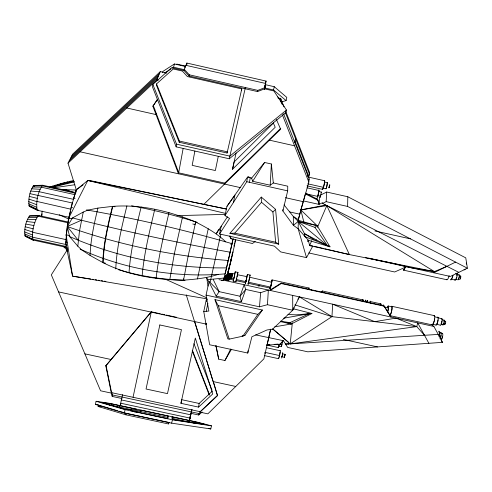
<?xml version="1.0" encoding="UTF-8"?>
<svg xmlns="http://www.w3.org/2000/svg" width="492" height="492" viewBox="0 0 492 492"><rect width="100%" height="100%" fill="white"/><g stroke="black" fill="none" stroke-linecap="round" stroke-linejoin="round"><path stroke-width="0.74" d="M186.868 64.544L186.88 63.056L266.08 81.082L265.502 83.714M298.337 218.805L298.152 228.749L306.516 257.636L280.643 251.904L274.444 246.141L219.561 233.977L221.265 226.185M218.485 274.302C207.206 278.035 195.318 279.358 183.516 280.151C155.853 279.874 127.643 275.231 102.816 262.525C103.455 243.503 107.883 224.807 112.447 206.4C140.97 204.137 169.476 211.185 195.681 222.021C206.388 227.495 217.113 233.368 225.76 241.88M445.518 266.732L446.927 266.332L434.411 271.572L349.375 254.573L309.634 245.588L308.318 240.262L298.152 228.749L293.38 225.33L282.875 210.939L287.685 190.871L287.746 186.191L273.312 182.963L270.206 185.213L252.679 181.29L251.633 178.104L264.591 162.471L271.369 163.996L273.312 182.963M66.285 247.371L66.801 247.464L32.989 240.053L25.166 236.178C23.862 229.426 25.646 221.209 29.748 215.687L38.481 215.459L67.318 221.831M69.151 217.304L37.786 210.373L29.225 206.216C28.013 199.377 29.551 190.945 33.868 185.466L42.718 185.238L74.175 192.218M347.807 196.757L465.758 257.857L467.4 268.208L347.61 206.449L347.807 196.757L326.694 192.028L320.298 195.226M35.43 215.748L39.102 215.668L38.481 215.459C33.671 222.181 31.593 231.904 32.989 240.053M37.152 210.139C35.848 201.911 37.669 191.905 42.718 185.238L43.327 185.558L33.868 185.466M282.875 210.939L282.918 209.494M115.768 268.946C116.659 247.574 121.813 226.627 126.905 205.939M307.82 241.56L307.881 240.127L329.984 246.812L317.125 225.65L300.84 209.918L303.183 201.597M169.771 279.751L174.291 254.02L182.538 216.867M246.892 276.264L247.415 274.474L250.157 275.065L248.097 284.413L248.159 283.441M270.206 185.213L271.369 163.996M305.157 194.604L303.38 200.902L319.062 204.408L322.623 202.642L322.574 203.424L326.159 201.652L326.694 192.028M288.699 342.42L288.472 344.019L288.699 342.42L272.703 328.927L290.212 343.908L331.965 316.645L332.66 304.191L374.713 321.657L396.011 318.127L416.773 326.59L424.485 335.292L423.514 334.209M160.281 313.755L151.327 311.805L106.051 365.476L111.586 392.671L111.352 393.108L100.589 390.796L51.316 274.856L67.281 249.85L66.026 247.113L65.756 242.101L67.263 226.505L71.1 207.347L76.26 190.041L60.202 189.5M65.873 244.727L66.383 239.456M206.062 295.108L259.499 306.823L267.457 304.702L268.343 290.046L260.625 292.709L245.717 289.431L244.137 284.727L240.028 296.233L241.387 301.657L216.142 296.123L208.965 281.855L206.062 295.108L208.848 311.061L203.75 311.504L209.66 344.763L247.765 353.053L251.904 336.749L266.971 329.972L272.556 329.197L292.74 310.243L299.456 296.891L331.965 316.645L416.773 326.59L417.69 322.893L428.883 343.305M247.464 274.474L245.41 283.822L245.84 280.907M284.597 355.857L284.862 354.99L284.825 355.575M282.513 353.779L285.034 354.357L284.505 356.436M237.408 274.721L246.978 276.645L246.584 278.829M284.856 355.765L284.382 357.327L284.394 356.626M319.56 197.015L319.062 204.408L317.592 199.291L305.427 193.128L305.286 194.678M246.437 279.493L245.871 281.645L246.105 280.089M281.873 356.386L281.898 356.786L284.382 357.327M282.556 353.951L282.193 355.987M102.816 262.525L90.091 255.446L81.408 249.684L77.816 246.185L79.526 230.773L83.253 212.058L87.779 210.145L97.926 208.098L112.447 206.4M280.04 352.149L279.684 354.554M270.717 329.173L263.872 358.883L207.845 413.84L199.826 412.118L217.532 395.685L213.411 381.86M259.499 306.823L260.625 292.709M168.018 416.023L167.809 418.661L130.368 410.636L141.118 410.254L168.018 416.023L167.594 418.766M284.025 204.893L293.33 216.462L298.257 219.598L308.828 182.108L309.111 178.867L283.613 113.824M308.712 177.163L309.646 172.68L285.655 111.149M307.771 176.646L307.974 174.389L294.862 140.909M307.432 187.058L307.549 185.755M225.367 272.353L223.589 280.126L221.418 280.415M303.38 200.902L303.306 201.683L285.471 197.698M304.259 235.889L304.468 233.638L298.238 221.443L293.33 216.462L293.38 225.33L298.238 221.443L317.125 225.65L314.96 227.372L298.238 221.443L327.494 245.754L314.96 227.372M121.985 398.526L112.219 396.429L111.948 392.721M247.765 353.053L247.993 350.778M292.346 322.752L290.212 343.908L416.773 326.59M293.724 309.148L293.878 307.635M234.745 273.644L235.237 271.824L237.962 272.408L235.908 281.756L233.183 281.166L233.706 278.3M235.871 281.756L236.172 279.948M237.482 274.554L237.07 276.738M320.181 196.566L320.175 197.433L321.424 192.089L318.582 191.45L318.576 192.31M152.864 84.427L152.569 87.176L176.154 146.856L229.284 158.781L285.766 112.686L286.473 110.042L273.853 90.946L264.591 88.843L257.531 91.567L189.106 76.02L184.07 70.534L171.64 67.712L152.864 84.427L176.548 144.156L176.154 146.856M156.542 83.898L156.407 85.122L179.223 142.268L227.07 153.018L241.787 88.911L187.397 76.561L182.354 71.051L173.239 68.978L156.542 83.898L179.402 141.069L179.223 142.268M235.268 271.818L234.223 277.094M232.63 273.669L231.597 278.509L230.391 278.558L228.866 273.663L230.779 273.331L234.795 273.958L234.37 276.141M234.081 277.439L233.688 278.964L233.841 277.986M294.929 142.698L295.446 138.357M231.597 278.509L230.311 278.398M281.319 345.581C281.012 349.056 283.078 340.993 282.125 342.118M308.133 241.658L308.318 240.262M189.383 420.943L190.004 417.929M41.457 216.357L42.201 211.093M41.789 216.074L42.103 213.848M184.07 70.534L185.453 65.215L265.729 83.48L264.591 88.843M185.066 67.964L185.453 65.215M199.826 412.118L217.562 395.242M227.759 273.085L227.593 274.204L234.506 245.403M228.263 270.668L228.042 272.199L229.401 267.562M189.106 76.02L189.285 74.802L184.242 69.317M198.583 407.112L212.71 393.987L195.324 338.053L180.939 403.317L198.583 407.112L199.131 403.446L212.495 391.023M270.538 286.067L270.237 288.232L271.848 280.895L271.307 282.279M271.486 283.048L271.848 280.895M329.185 186.757C328.521 190.509 330.538 182.889 329.412 185.484M249.499 182.323L250.188 177.784L247.993 176.419M67.201 248.571L66.974 250.022L72.576 276.16L207.107 298.853M75.86 192.636L76.297 189.814L68.013 163.16L72.619 154.187L160.312 71.598L166.72 73.056M280.458 101.905L280.914 98.99L278.14 98.357M219.561 233.977L229.567 218.46L224.979 215.613L246.763 181.714L247.494 177.181L251.633 178.104M281.645 356.798L281.756 356.122M269.591 139.242L269.438 140.152L294.56 145.816M236.381 279.382L236.437 279.044M183.393 280.231L183.627 278.853M118.59 269.739C139.642 276.092 161.536 279.493 183.504 280.237L188.141 256.147L195.718 221.843C174.666 215.275 153.258 209.826 131.579 205.785M249.61 277.74L248.724 281.75M71.032 209.241L36.974 201.437M71.211 208.233L72.349 202.667M232.956 239.087L225.225 273.86C175.828 278.109 125.331 269.622 80.165 249.137M183.11 148.639L178.485 173.787L152.883 106.247L157.089 99.79M270.471 285.926L270.176 288.22M234.407 243.94L234.555 243.109M194.875 151.056L192.181 165.349L215.348 170.54L218.288 156.315M329.111 186.702L328.963 187.882M326.946 185.367L326.934 184.309M389.418 315.157A4.797 0.966 -77.7 0 0 389.584 315.532L389.922 315.089M389.553 314.702A4.28 0.861 -77.7 0 0 391.441 311.633A4.28 0.861 -77.7 0 0 391.509 306.744L391.607 306.239M318.484 192.882L317.543 196.499M387.45 311.793A2.571 0.51 -77.7 0 0 388.096 309.013A2.571 0.51 -77.7 0 0 387.868 307.678L388.188 306.012L391.509 306.744M233.485 202.372L234.918 195.023L226.966 206.345L224.979 215.613M197.44 278.946L208.251 228.743M189.512 420.605L191.013 413.157L190.712 414.565M231.757 256.387L230.182 264.302L233.036 251.886M271.553 283.183L271.154 285.089M229.659 266.473L231.24 258.62M206.099 324.732L206.406 323.226M264.382 89.63L265.102 86.161M227.07 153.018L227.316 151.831L179.402 141.069M190.189 417.031L190.429 415.888L189.746 418.692L190.951 413.206M191.929 409.516L189.863 418.741M233.952 246.16L234.161 245.151M241.535 90.11L241.787 88.911M206.203 311.288L207.888 303.275M133.049 397.278L151.327 311.805L105.811 365.863L111.352 393.108M229.284 158.781L245.373 87.545M281.738 101.856L286.098 100.589L286.787 97.398L274.253 86.697L265.206 84.636L264.942 85.848M203.75 311.504L206.259 299.874L207.452 299.757M83.253 212.058L72.49 217.931L67.263 226.505C119.107 244.973 173.485 256.277 228.343 260.483L233.196 238.509M234.389 245.736L235.73 239.702M210.785 428.944L211.455 425.832L197.544 422.222L109.31 403.299L96.106 401.281L95.374 404.412L124.322 413.034L171.665 423.175L210.785 428.944L208.59 428.366M195.379 421.89L195.084 423.249L171.911 418.28L172.212 416.921L195.379 421.89L206.468 424.774L172.385 419.492L172.212 416.921M286.098 100.589L273.546 89.962L274.253 86.697M189.272 422.001L189.568 420.642M264.475 88.308L265.219 85.011M228.128 272.193L228.774 269.247M119.9 406.331L120.768 403.225A5.59 0.351 -77 0 1 121.358 399.928L122.01 397.093A5.59 0.351 -77 0 1 122.668 394.633M171.665 423.175L172.409 419.805L211.455 425.832M273.38 123.08L275.206 127.262L232.495 169.303L236.092 152.95M220.803 234.186L210.213 281.891L209.045 281.978L207.495 279.69L206.646 277.371L208.03 286.11M228.067 272.199L229.204 267.051M117.502 410.728L98.437 405.064L98.111 406.46L125.964 414.836L168.43 423.932L168.756 422.437M232.495 169.303L234.13 161.923L273.632 122.846M180.939 403.317L181.745 399.701L199.131 403.446M191.32 411.761L191.862 409.362M134.341 411.921L140.81 411.613L141.118 410.254M234.229 276.799L233.183 281.166M119.427 407.025L119.74 405.666M120.448 405.39L120.768 403.225L190.041 418.089M124.322 413.034L125.097 409.664L96.106 401.281M125.964 414.836L126.309 413.341L118.972 411.164M195.613 221.812L194.992 224.53L192.766 223.989M224.53 184.082L224.752 183.129L280.76 128.301M257.531 91.567L257.808 90.374L264.874 87.65M228.786 258.005L227.021 265.625M266.978 345.402L270.495 329.622M109.267 404.99L111.444 405.316L111.758 403.957L136.905 409.35L126.321 409.633L100.891 402.302L111.758 403.957M246.381 278.798L246.67 277.599M186.271 65.682L186.88 63.056M172.341 68.056L173.614 67.244L174.383 63.978L185.097 66.414M162.606 72.668L162.907 71.401L174.383 63.978M265.729 83.48L264.487 88.751L264.757 87.238L264.659 87.57M226.88 266.215L225.656 271.246M322.076 292.599L322.34 291.498M236.781 278.035L236.381 279.561M234.887 242.162L235.57 239.321M232.033 254.702L232.187 254.063M190.748 413.957L190.902 413.323L198.75 415.008L202.138 412.056M191.093 412.53L191.247 411.89M300.661 210.631L298.269 220.305L298.293 219.217M279.517 355.298L279.179 356.602M284.61 355.495L285.003 354.32M326.854 185.792L326.448 187.163M329.406 186.597L329.781 184.789M194.531 321.559L194.611 321.245L213.153 381.571L235.76 386.46M237.427 274.235L237.962 272.408M198.75 415.008L199.112 413.581L200.81 412.105M169.02 212.661L168.658 214.063C163.713 235.324 158.529 256.652 156.093 278.374M97.926 208.098C94.132 223.632 90.676 239.426 90.091 255.446M270.957 285.557L270.483 287.064L248.565 282.242M265.52 83.185L266.08 81.082M284.339 357.155L284.499 356.565M284.886 355.083L285.04 354.492M154.82 209.291L154.476 210.57C149.383 232.15 144.021 253.854 142.126 275.987M70.51 211.062L68.493 218.491L66.125 235.889M73.197 199.531L76.297 189.814L87.797 180.472L89.267 180.423L226.271 209.014L87.797 180.472L68.493 218.491L72.183 218.399M279.118 344.781L278.718 346.03M316.208 239.819L315.925 240.846L329.984 246.812L327.973 245.736M141.173 207.003L141.001 207.606C135.804 229.026 130.509 250.631 129.021 272.685L129.039 272.863M308.668 176.185L309.646 172.68M308.712 180.281L309.111 178.867M445.346 323.047L445.002 323.73M249.795 275.987L250.157 275.065M325.224 204.764L324.868 205.902L324.911 205.176L300.84 209.918L303.939 222.501M329.394 185.859L329.597 185.478M329.345 186.812L329.142 187.2M442.037 318.884L434.411 316.639A4.108 1.021 -77.7 0 0 434.215 316.313M442.683 333.613L439.215 332.284M460.278 278.244L460.721 276.147L459.03 275.772M66.967 249.924L63.222 246.357M241.387 301.657L245.717 289.431L240.028 296.233L219.155 291.651L209.598 281.916M231.578 245.084L232.083 243.694C184.205 229.801 135.564 218.522 86.463 209.918M228.583 279.942C228.811 280.84 224.936 279.714 223.94 279.185L225.693 275.852L228.866 273.663M224.186 279.327C224.992 275.631 228.946 273.165 232.618 274.001M224.58 279.487C225.336 276.006 229.069 273.681 232.532 274.468M225.102 279.659C225.797 276.455 229.229 274.321 232.408 275.04M225.705 279.825C226.332 276.953 229.413 275.028 232.273 275.68M226.363 279.979C226.91 277.457 229.616 275.772 232.132 276.338M227.015 280.114L228.842 277.525L231.984 276.978M227.63 280.212L229.18 278.017L231.849 277.55M228.159 280.274L229.475 278.411L231.738 278.011M228.565 280.286L229.85 278.632M228.829 280.077L229.198 278.767M228.823 280.262L229.038 279.511M321.061 192.79L321.424 192.089M156.382 113.713L156.044 114.587L126.831 108M154.494 110.503L154.845 109.636M68.013 163.16L156.874 79.827L160.312 71.598M279.025 357.075L278.743 357.438M311.743 240.674L309.634 245.588L312.863 245.957L306.516 257.636M317.475 227.335L326.829 205.576L434.411 271.572L433.747 272.783L455.567 262.107M168.43 423.932L169.094 422.548M271.455 282.217L249.665 277.236M215.853 345.667L218.706 359.154L224.924 360.507L230.687 349M218.165 230.256L216.185 233.897L227.458 216.781M74.962 194.678L41.045 187.114L32.404 187.058M224.924 360.507L231.498 349.258M111.383 359.154L111.155 359.529L84.888 353.859M105.811 365.863L106.051 365.476M252.679 181.29L264.591 162.471M216.142 296.123L219.155 291.651L213.27 279.579M297.832 299.265L299.456 296.891M242.857 336.177L257.876 314.351L262.384 310.022L214.967 299.628L227.894 338.933L229.229 339.117L242.857 336.177L245.01 335.243L262.384 310.022M152.883 106.247L157.6 99.409M226.966 206.345L247.494 177.181M226.209 275.975C224.918 275.108 224.137 278.392 223.94 279.185M224.85 277.267L226.843 274.985M224.61 277.23L228.792 279.659L230.422 278.552L229.696 278.681L227.156 274.634L228.897 273.663M282.691 352.573L282.513 355.169L281.559 358.053M229.905 233.331L261.283 197.089L275.588 209.315L278.718 244.155L229.905 233.331L234.752 233.159L275.649 242.224L278.718 244.155M234.752 233.159L261.523 202.286L261.283 197.089M282.906 340.931L280.034 344.277L266.935 345.12M280.034 344.277L283.46 340.698L287.679 347.432L307.801 351.823L442.572 342.34L433.895 326.46L432.062 324.874L390.328 315.692M275.649 242.224L272.906 211.997L275.588 209.315M203.829 204.334L280.625 129.205L276.412 119.476M71.481 156.407L159.463 73.628M70.331 158.639L158.602 75.676M69.181 160.89L157.741 77.742M229.389 279.019C228.386 278.878 223.005 274.542 227.538 274.868M229.377 279.198L229.696 278.681M286.473 110.042L229.85 156.13L176.548 144.156M38.278 209.986L37.786 210.373L29.225 206.216M52.404 186.13L51.063 187.095L71.783 181.855L73.523 180.509L61.371 183.442L49.446 187.12M68.769 182.47L70.467 181.173M255.25 241.4L252.482 243.509L231.129 238.774L229.641 236.222M65.768 183.129L67.422 181.88M62.791 183.83L64.391 182.637M223.958 279.007L223.503 280.631L218.958 279.628M59.827 184.58L61.371 183.442M56.887 185.373L58.364 184.291M53.96 186.216L55.375 185.189M76.297 189.814L83.093 184.894M164.703 72.945L171.068 68.874M384.289 306.239L383.778 305.723L281.123 283.109L270.145 290.009L270.262 290.471L281.276 283.552L384.289 306.239L391.017 317.026L390.488 316.479M274.751 326.836L291.282 323.988L311.922 313.484L293.103 308.73M467.4 268.208L450.315 276.455L365.464 257.63M280.495 321.165L289.991 322.647L309.167 313.724L307.715 313.65M406.484 266.732L394.664 271.984L308.761 252.943M77.816 246.185L69.6 236.554L67.263 226.505L81.432 220.225C130.638 232.587 180.263 243.269 230.201 252.218M230.705 244.216L232.083 243.694M278.804 98.664L280.262 98.234M51.26 187.544L74.243 181.923M242.07 335.876L245.01 335.243M71.783 181.855L74.206 181.4M228.891 273.835L232.679 273.669M283.681 318.189L309.167 313.724M300.84 209.918L326.829 205.576L349.375 254.573L324.788 248.767M221.468 280.305L223.577 280.206L433.895 326.46M258.263 286.03L259.77 285.809M53.659 187.796L74.876 184.74M224.18 278.029L207.495 279.69M266.885 344.837L269.794 344.646M274.155 344.369L277.789 344.136M285.532 343.926L288.392 343.742M285.606 344.203L438.237 334.406M176.948 215.644L225.275 214.377M29.065 216.222L37.693 216.099L68.117 222.815M226.64 267.876C172.901 268.577 118.88 258.097 69.6 236.554M183.504 280.237L185.023 280.237M28.284 217.427L36.783 217.55M287.943 314.517L296.387 314.843L311.922 313.484L310.427 313.392M31.586 188.817L40.055 189.26M27.466 219.229L35.818 219.715M30.775 191.074L39.188 191.72L73.277 199.278M73.566 198.208L75.091 198.331M26.66 221.505L34.87 222.452M98.111 406.46L100.313 406.773M95.374 404.412L98.314 404.842M90.737 279.019L72.576 276.16L66.039 234.463L69.458 236M92.25 279.259L93.769 279.499M95.282 279.739L96.795 279.979M98.308 280.212L99.821 280.452M101.334 280.692L102.853 280.932M104.365 281.166L105.878 281.406M434.411 271.572L411.589 267.863L392.302 263.159L368.44 258.085M71.1 207.347L72.601 207.593M25.928 224.094L33.997 225.57M115.054 206.818L112.785 206.388C108.209 224.844 103.769 243.595 103.117 262.666L105.368 263.152M25.166 236.178L33.628 240.17M30.037 193.676L72.281 202.975M111.586 392.671L199.893 411.644M112.367 394.947L199.112 413.581M121.358 399.928L190.785 414.836M111.444 405.316L131.37 409.59M140.81 411.613L167.717 417.382M125.097 409.664L172.409 419.805M126.309 413.341L168.012 422.277M214.967 299.628L218.257 305.68L257.876 314.351M280.428 321.608L291.282 323.988L289.991 322.647M343.373 339.443L377.536 346.915M161.776 314.08L164.758 314.732M166.253 315.058L176.702 317.34M283.46 340.698L255.612 334.88M58.554 291.891L206.535 324.179M281.934 344.744L279.272 344.166L279.345 344.48A4.102 0.369 -77.9 0 1 278.46 347.463A4.102 0.369 -77.9 0 1 278.269 346.614M277.931 344.172L279.345 344.48M278.632 346.147L281.295 346.725M267.168 345.15L278.244 347.561M266.523 347.758L280.292 350.753M279.579 355.556L264.905 352.364L265.09 353.613M264.782 355.685L278.558 358.68M272.076 279.899L309.068 288.048M322.457 291L362.868 299.899M380.869 303.865L370.205 301.516A4.803 0.849 -77.7 0 1 370.371 303.416M391.853 306.288L434.381 315.655M384.307 306.891L387.868 307.678M441.761 319.714L444.251 320.267L443.999 321.018L445.654 321.387M32.7 232.279L66.352 239.684L66.266 238.165M442.997 324.037L444.651 324.4M441.502 324.517L442.745 324.794M231.584 278.503L233.669 278.964M236.363 279.554L245.846 281.639M437.228 324.468L439.989 325.071A3.506 0.904 -77.7 0 0 441.791 322.617A3.506 0.904 -77.7 0 0 441.632 318.564M228.928 279.025L233.319 279.991M236.24 280.631L245.742 282.722M247.937 283.207L270.225 288.109M432.486 324.277L436.14 325.077M226.75 279.714L228.909 280.188M65.885 244.506L32.367 237.132L24.6 233.915M267.457 304.702L292.74 310.243L292.697 295.403M455.635 273.245L457.043 273.558L456.754 274.419L459.294 274.985M458.55 279.044L459.676 279.29A1.747 0.467 -76.9 0 0 460.401 278.644A1.747 0.467 -76.9 0 0 460.795 276.467A1.747 0.467 -76.9 0 0 460.204 276.363M455.826 279.278L457.093 279.561M34.594 186.228L33.185 185.915L41.931 185.773L75.756 193.282L65.584 189.678M451.392 279.222L454.909 280.003M403.502 270.139L446.834 279.751M307.721 183.805L323.515 187.341M322.943 188.11L325.981 188.793M306.99 185.859L322.647 189.371M307.033 187.815L319.019 190.502M320.704 196.203L317.863 195.564L317.801 196.431L306.399 193.879M246.763 181.714L287.685 190.871M326.159 201.652L347.61 206.449M224.752 183.129L178.78 172.858L153.233 105.38M80.122 151.807L240.656 187.68M289.696 211.947L299.782 214.192M374.91 230.945L410.537 238.891M308.232 177.052L324.659 180.736M324.363 181.997L327.401 182.68M176.763 64.077L185.601 66.088M173.614 67.244L184.34 69.679M264.493 87.908L273.546 89.962M189.285 74.802L257.808 90.374M156.874 79.827L158.319 80.153M314.351 246.308L323.293 248.417M87.797 180.472L225.391 213.387M29.422 196.431L37.478 198.424M25.32 226.818L33.265 228.842M72.49 217.931L81.432 220.225M298.25 220.275L317.125 225.65M286.252 322.469L291.282 323.988M28.966 199.155L36.931 201.695M294.905 304.843L331.965 316.645M24.877 229.487L32.724 232.046M195.718 221.843L197.175 222.322M218.497 229.647L220.945 230.527M28.714 201.658L36.611 204.697M24.631 231.91L32.417 234.955M348.096 254.032L349.375 254.573M28.671 203.756L36.543 207.206M59.212 214.752L68.825 219.075M165.669 279.333L206.652 297.795M28.85 205.312L36.728 209.063M24.784 235.373L32.595 239.186L65.965 246.443M65.756 242.101L67.084 242.765M305.354 193.903L317.537 200.066M322.574 203.424L458.821 272.353M304.468 233.638L315.925 240.846L304.972 236.726L304.468 233.638L327.494 245.754M66.026 247.113L67.343 247.827M277.316 96.61L280.12 98.966M261.523 202.286L272.906 211.997M441.496 341.362L442.572 342.34M67.263 226.505L78.246 240.28M383.778 305.723L390.094 315.846M229.69 236.105L231.129 238.774L230.121 235.939M67.693 251.357L66.974 250.022L66.857 248.036M282.334 114.716L308.828 182.108M280.674 100.528L282.346 104.808M285.409 112.662L309.505 174.352M280.914 98.99L283.982 106.856M193.971 343.724L211.941 390.045M192.384 350.212L209.457 394.535M192.237 350.882L209.285 395.187M281.123 283.109L281.276 283.552M317.592 199.291L319.111 203.627M218.257 305.68L229.229 339.117M186.234 294.806L217.532 395.685M216.074 345.655L218.706 359.154M111.53 392.721L112.219 396.429M206.259 299.874L206.437 301.381M230.976 278.281L230.773 273.331L230.816 273.847M66.654 244.622L66.734 246.037M280.077 350.845A4.102 0.375 -78 0 1 279.807 354.511A4.102 0.375 -78 0 1 278.478 358.582M437.72 317.697A3.506 0.886 -77.7 0 1 437.886 317.973M437.96 319.923A3.506 0.886 -77.7 0 1 437.634 321.7M437.388 322.555A3.506 0.886 -77.7 0 1 436.515 324.314M382.936 305.157A4.287 0.824 -77.7 0 1 383.619 305.852M367.044 301.172A4.803 0.836 -77.7 0 1 367.733 301.934M380.636 303.822A4.797 0.904 -77.7 0 1 381.091 304.874M437.597 317.069A4.102 1.039 -77.7 0 1 437.886 321.288A4.102 1.039 -77.7 0 1 435.875 325.021M434.485 318.921A4.108 1.021 -77.7 0 1 434.331 319.954M434.104 321.005A4.108 1.021 -77.7 0 1 432.8 324.062M380.537 304.327A4.287 0.812 -77.7 0 1 380.888 304.683M387.29 307.506A4.287 0.849 -77.7 0 1 388.6 306.639A4.287 0.849 -77.7 0 1 387.807 311.946M434.079 315.6A4.791 1.193 -77.7 0 1 434.252 321.122A4.791 1.193 -77.7 0 1 431.841 324.492M391.3 306.516A4.797 0.966 -77.7 0 1 391.896 309.892A4.797 0.966 -77.7 0 1 389.83 315.587M443.95 320.028A2.565 0.664 -77.7 0 1 443.987 323.312A2.565 0.664 -77.7 0 1 442.671 324.431M271.387 281.658A4.822 0.326 -77.6 0 1 271.99 281.129A4.822 0.326 -77.6 0 1 270.465 288.072A4.822 0.326 -77.6 0 1 270.133 287.365M311.245 289.849A3.782 0.424 -77.6 0 1 311.565 289.899M308.73 289.025A3.782 0.412 -77.6 0 1 308.884 289.308M362.438 299.831A5.148 0.867 -77.7 0 1 363.145 300.643M362.389 300.145A4.803 0.812 -77.7 0 1 363.053 300.901M365.095 300.421A5.148 0.886 -77.7 0 1 365.82 301.227M321.522 292.703A4.809 0.597 -77.6 0 1 322.537 291.977M365.328 300.452A4.803 0.824 -77.7 0 1 365.722 301.491M321.768 292.26A4.293 0.529 -77.6 0 1 322.408 292.371M445.174 321.516A1.71 0.449 -77.7 0 1 445.721 321.952A1.71 0.449 -77.7 0 1 445.131 324.277A1.71 0.449 -77.7 0 1 444.583 323.834M444.048 321.258A1.71 0.443 -77.7 0 1 444.036 321.977M443.882 322.838A1.71 0.443 -77.7 0 1 443.083 324.173M441.816 321.147A2.565 0.658 -77.7 0 1 441.582 322.444M441.398 323.072A2.565 0.658 -77.7 0 1 440.973 324.056M369.75 301.442A5.141 0.91 -77.7 0 1 370.464 303.22M366.749 301.479A5.148 0.898 -77.7 0 1 367.825 301.67M308.736 288.324A4.809 0.523 -77.6 0 1 309.111 289.019M318.625 190.336A4.391 0.418 -77 0 1 318.478 193.75A4.391 0.418 -77 0 1 316.903 198.202M456.853 273.318A3.579 0.941 -76.9 0 1 456.576 278.134A3.579 0.941 -76.9 0 1 454.793 279.542M452.966 275.323A4.194 1.082 -76.9 0 1 451.717 279.105A4.194 1.082 -76.9 0 1 450.506 279.616M449.159 275.655A4.895 1.242 -76.9 0 1 446.588 279.419M458.747 274.979A2.62 0.695 -76.9 0 1 459.221 277.359A2.62 0.695 -76.9 0 1 457.726 279.702M459.091 276.701A1.747 0.461 -76.9 0 1 458.808 278.005M458.507 278.706A1.747 0.461 -76.9 0 1 458.347 278.927M405.23 267.193A4.902 1.002 -77.1 0 1 403.212 269.204M404.836 267.974A4.373 0.898 -77.1 0 1 403.458 269.345M327.303 182.76A3.136 0.32 -76.9 0 1 326.903 186.234A3.136 0.32 -76.9 0 1 325.919 188.325M326.977 183.51A3.136 0.32 -76.9 0 1 327.155 183.042M324.517 180.853A4.434 0.437 -77 0 1 323.939 185.755A4.434 0.437 -77 0 1 322.58 188.713M324.369 182.956A3.136 0.314 -77 0 1 323.552 186.677M323.361 187.292A3.136 0.314 -77 0 1 323.041 188.036M452.788 275.397A3.579 0.922 -76.9 0 1 452.037 277.986M451.724 278.632A3.579 0.922 -76.9 0 1 451.41 279.081M451.121 279.315A3.579 0.922 -76.9 0 1 450.875 279.308M456.84 274.757A2.62 0.689 -76.9 0 1 456.84 275.809M456.601 277.125A2.62 0.689 -76.9 0 1 456.41 277.771M455.961 278.823A2.62 0.689 -76.9 0 1 455.733 279.155M466.231 263.023A3.616 0.972 -76.7 0 1 466.41 264.124M465.149 269.087A3.616 0.972 -76.7 0 1 464.054 269.561M440.568 332.278A4.096 1.064 -78 0 1 441.17 334.523A4.096 1.064 -78 0 1 440.131 338.957M439.018 331.952A4.096 1.052 -78 0 1 439.153 335.642M438.501 331.454A4.779 1.23 -78 0 1 439.553 332.377A4.779 1.23 -78 0 1 439.073 336.823M442.376 336.534A2.558 0.67 -78 0 1 442.05 337.807M441.847 338.355A2.558 0.67 -78 0 1 441.625 338.779M442.007 333.435A3.499 0.916 -78 0 1 442.708 336.036A3.499 0.916 -78 0 1 441.041 340.107M440.691 332.924A3.499 0.91 -78 0 1 440.863 333.213M440.937 335.193A3.499 0.91 -78 0 1 440.617 336.971M440.371 337.819A3.499 0.91 -78 0 1 440.088 338.564M159.838 324.954L146.044 389.012L167.483 393.631L181.45 329.658L159.838 324.954"/></g></svg>
